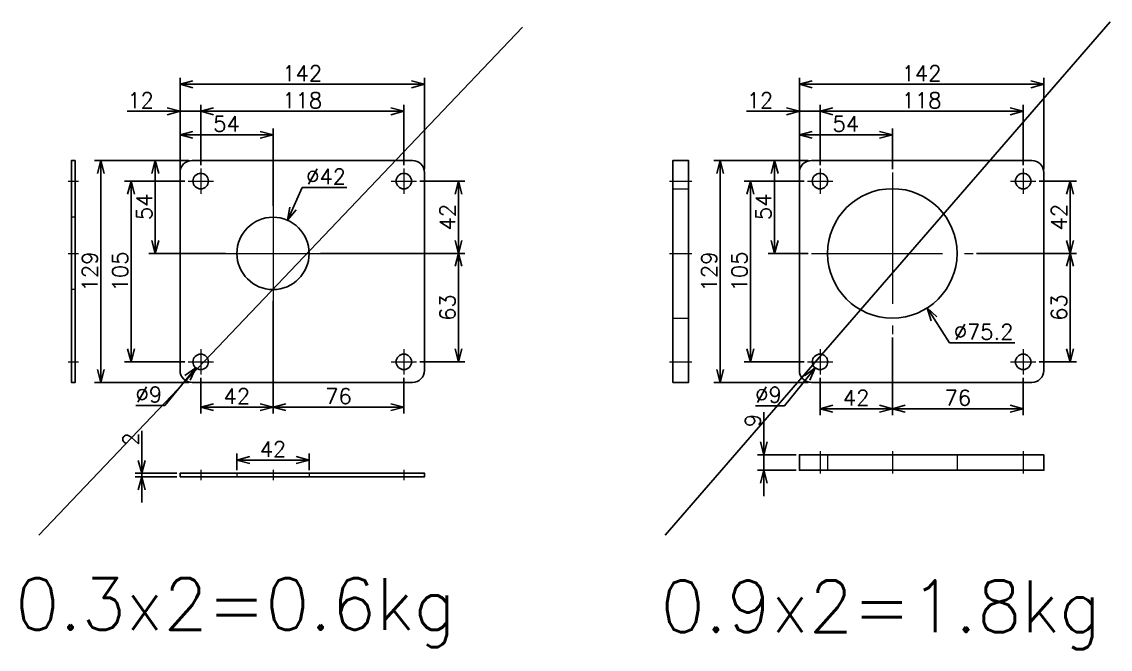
# Model space of a CAD drawing. Header units: millimetres. Extents: x -8731 to 85711, y -14522 to 31379.
# Drawn here: x 39793 to 40425, y 7165 to 7530 of the extents above; entities that cross this region are included whole.
import ezdxf

# ---------------------------------------------------------------- set-up
doc = ezdxf.new("R2010")
doc.units = ezdxf.units.MM
doc.header["$LTSCALE"] = 4
doc.header["$PDMODE"] = 99
doc.header["$PDSIZE"] = 1
doc.linetypes.add('CENTER2', pattern=[28.575, 19.05, -3.175, 3.175, -3.175])
doc.linetypes.add('HIDDEN', pattern=[9.525, 6.35, -3.175])
for name, color, linetype, lineweight in [('04_HIDDEN', 2, 'HIDDEN', 13), ('05_CENTER', 4, 'CENTER2', 13), ('08_DIM', 3, 'Continuous', 13)]:
    doc.layers.add(name, color=color, linetype=linetype, lineweight=lineweight)
doc.styles.add('KSS_TXT', font='txt.shx', dxfattribs={"bigfont": 'extfont2.shx'})
doc.dimstyles.new('KSS_DIM', dxfattribs={"dimscale": 3, "dimtxt": 3, "dimasz": 2.5, "dimexe": 1.25, "dimexo": 0.625, "dimtad": 1, "dimdsep": 46, "dimtxsty": 'KSS_TXT', "dimblk": 'OPEN30', "dimcen": 0, "dimazin": 2, "dimtfac": 0.75, "dimtmove": 0, "dimatfit": 3, "dimldrblk": 'OPEN30', "dimfxl": 1, "dimtolj": 1, "dimarcsym": 0})
doc.dimstyles.new('KSS_DIM$3', dxfattribs={"dimscale": 3, "dimtxt": 3, "dimasz": 2.5, "dimexe": 1.25, "dimexo": 0.625, "dimtad": 1, "dimtih": 1, "dimtoh": 1, "dimdsep": 46, "dimtxsty": 'KSS_TXT', "dimblk": 'OPEN30', "dimcen": 0, "dimazin": 2, "dimtfac": 0.75, "dimtofl": 0, "dimtmove": 0, "dimatfit": 3, "dimldrblk": 'OPEN30', "dimfxl": 1, "dimtolj": 1, "dimarcsym": 0})

# ---------------------------------------------------------------- blocks, each defined once
blk = doc.blocks.new('_Open30')
at = {"color": 0, "linetype": 'ByBlock', "lineweight": -2}
for p, q in [((-1, 0.268), (0, 0)), ((0, 0), (-1, -0.268)), ((0, 0), (-1, 0))]:
    blk.add_line(p, q, dxfattribs=at)
blk = doc.blocks.new('*D1339')
at = {"layer": '08_DIM', "color": 0, "lineweight": -2, "transparency": 16777216}
for p, q in [((39917.84, 7269.09), (39917.84, 7278.65)), ((39959.84, 7269.09), (39959.84, 7278.65)), ((39925.34, 7274.9), (39952.34, 7274.9))]:
    blk.add_line(p, q, dxfattribs=at)
at = {"layer": 'Defpoints', "color": 0, "transparency": 16777216}
for p in [(39959.84, 7274.9), (39917.84, 7267.21), (39959.84, 7267.21)]:
    blk.add_point(p, dxfattribs=at)
at = {"layer": '08_DIM', "color": 0, "lineweight": -2, "transparency": 16777216, "xscale": 7.5, "yscale": 7.5, "zscale": 7.5, "rotation": 180}
blk.add_blockref('_Open30', (39917.84, 7274.9), dxfattribs=at)
at = {"layer": '08_DIM', "color": 0, "lineweight": -2, "transparency": 16777216, "xscale": 7.5, "yscale": 7.5, "zscale": 7.5}
blk.add_blockref('_Open30', (39959.84, 7274.9), dxfattribs=at)
at = {"layer": '08_DIM', "color": 0, "transparency": 16777216, "insert": (39938.84, 7281.28), "char_height": 9, "attachment_point": 5, "style": 'KSS_TXT'}
blk.add_mtext('\\A1;42', dxfattribs=at)
blk = doc.blocks.new('*D4079')
at = {"layer": '08_DIM', "color": 0, "lineweight": -2, "transparency": 16777216}
for p, q in [((39884.84, 7443.83), (39884.84, 7467.6)), ((39938.84, 7422.53), (39938.84, 7467.6)), ((39931.34, 7463.85), (39892.34, 7463.85))]:
    blk.add_line(p, q, dxfattribs=at)
at = {"layer": 'Defpoints', "color": 0, "transparency": 16777216}
for p in [(39884.84, 7463.85), (39884.84, 7441.96), (39938.84, 7420.66)]:
    blk.add_point(p, dxfattribs=at)
at = {"layer": '08_DIM', "color": 0, "lineweight": -2, "transparency": 16777216, "xscale": 7.5, "yscale": 7.5, "zscale": 7.5, "rotation": 180}
blk.add_blockref('_Open30', (39884.84, 7463.85), dxfattribs=at)
at = {"layer": '08_DIM', "color": 0, "lineweight": -2, "transparency": 16777216, "xscale": 7.5, "yscale": 7.5, "zscale": 7.5}
blk.add_blockref('_Open30', (39938.84, 7463.85), dxfattribs=at)
at = {"layer": '08_DIM', "color": 0, "transparency": 16777216, "insert": (39911.84, 7470.23), "char_height": 9, "attachment_point": 5, "style": 'KSS_TXT'}
blk.add_mtext('\\A1;54', dxfattribs=at)
blk = doc.blocks.new('*D4080')
at = {"layer": '08_DIM', "color": 0, "lineweight": -2, "transparency": 16777216}
for p, q in [((39896.84, 7446.17), (39896.84, 7481.24)), ((40014.84, 7446.17), (40014.84, 7481.24)), ((39904.34, 7477.49), (40007.34, 7477.49))]:
    blk.add_line(p, q, dxfattribs=at)
at = {"layer": 'Defpoints', "color": 0, "transparency": 16777216}
for p in [(40014.84, 7477.49), (39896.84, 7444.3), (40014.84, 7444.3)]:
    blk.add_point(p, dxfattribs=at)
at = {"layer": '08_DIM', "color": 0, "lineweight": -2, "transparency": 16777216, "xscale": 7.5, "yscale": 7.5, "zscale": 7.5, "rotation": 180}
blk.add_blockref('_Open30', (39896.84, 7477.49), dxfattribs=at)
at = {"layer": '08_DIM', "color": 0, "lineweight": -2, "transparency": 16777216, "xscale": 7.5, "yscale": 7.5, "zscale": 7.5}
blk.add_blockref('_Open30', (40014.84, 7477.49), dxfattribs=at)
at = {"layer": '08_DIM', "color": 0, "transparency": 16777216, "insert": (39955.84, 7483.87), "char_height": 9, "attachment_point": 5, "style": 'KSS_TXT'}
blk.add_mtext('\\A1;118', dxfattribs=at)
blk = doc.blocks.new('*D4081')
at = {"layer": '08_DIM', "color": 0, "lineweight": -2, "transparency": 16777216}
for p, q in [((39884.84, 7443.83), (39884.84, 7496.97)), ((40019.34, 7493.22), (39892.34, 7493.22)), ((40026.84, 7443.83), (40026.84, 7496.97))]:
    blk.add_line(p, q, dxfattribs=at)
at = {"layer": 'Defpoints', "color": 0, "transparency": 16777216}
for p in [(39884.84, 7493.22), (39884.84, 7441.96), (40026.84, 7441.96)]:
    blk.add_point(p, dxfattribs=at)
at = {"layer": '08_DIM', "color": 0, "lineweight": -2, "transparency": 16777216, "xscale": 7.5, "yscale": 7.5, "zscale": 7.5, "rotation": 180}
blk.add_blockref('_Open30', (39884.84, 7493.22), dxfattribs=at)
at = {"layer": '08_DIM', "color": 0, "lineweight": -2, "transparency": 16777216, "xscale": 7.5, "yscale": 7.5, "zscale": 7.5}
blk.add_blockref('_Open30', (40026.84, 7493.22), dxfattribs=at)
at = {"layer": '08_DIM', "color": 0, "transparency": 16777216, "insert": (39955.84, 7499.59), "char_height": 9, "attachment_point": 5, "style": 'KSS_TXT'}
blk.add_mtext('\\A1;142', dxfattribs=at)
blk = doc.blocks.new('A$C44603F08_1_1')
at = {"color": 0}
blk.add_lwpolyline([(-123, 117), (5, 117, -0.414214), (12, 110), (12, -5, -0.414214), (5, -12), (-123, -12, -0.414214), (-130, -5), (-130, 110, -0.414214)], format="xyb", close=True, dxfattribs=at)
for centre, radius in [((-118, 105), 4.5), ((0, 105), 4.5), ((-42, 42), 21), ((-118, 0), 4.5), ((0, 0), 4.5)]:
    blk.add_circle(centre, radius, dxfattribs=at)
at = {"layer": '05_CENTER'}
for p, q in [((-118, 97.66), (-118, 112.34)), ((0, 97.66), (0, 112.34)), ((-110.66, 105), (-125.34, 105)), ((7.34, 105), (-7.34, 105)), ((-42, 12.92), (-42, 71.08)), ((-12.92, 42), (-71.08, 42)), ((-118, -7.34), (-118, 7.34)), ((0, -7.34), (0, 7.34)), ((-110.66, 0), (-125.34, 0)), ((7.34, 0), (-7.34, 0))]:
    blk.add_line(p, q, dxfattribs=at)
blk = doc.blocks.new('*D4082')
at = {"layer": '08_DIM', "color": 0, "lineweight": -2, "transparency": 16777216}
for p, q in [((39884.84, 7443.83), (39884.84, 7481.24)), ((39896.84, 7446.17), (39896.84, 7481.24)), ((39877.34, 7477.49), (39854.09, 7477.49)), ((39896.84, 7477.49), (39884.84, 7477.49)), ((39904.34, 7477.49), (39911.84, 7477.49))]:
    blk.add_line(p, q, dxfattribs=at)
at = {"layer": 'Defpoints', "color": 0, "transparency": 16777216}
for p in [(39884.84, 7477.49), (39884.84, 7441.96), (39896.84, 7444.3)]:
    blk.add_point(p, dxfattribs=at)
at = {"layer": '08_DIM', "color": 0, "lineweight": -2, "transparency": 16777216, "xscale": 7.5, "yscale": 7.5, "zscale": 7.5}
blk.add_blockref('_Open30', (39884.84, 7477.49), dxfattribs=at)
at = {"layer": '08_DIM', "color": 0, "lineweight": -2, "transparency": 16777216, "xscale": 7.5, "yscale": 7.5, "zscale": 7.5, "rotation": 180}
blk.add_blockref('_Open30', (39896.84, 7477.49), dxfattribs=at)
at = {"layer": '08_DIM', "color": 0, "transparency": 16777216, "insert": (39861.97, 7483.87), "char_height": 9, "attachment_point": 5, "style": 'KSS_TXT'}
blk.add_mtext('\\A1;12', dxfattribs=at)
blk = doc.blocks.new('*D4083')
at = {"layer": '08_DIM', "color": 0, "lineweight": -2, "transparency": 16777216}
for p, q in [((39889.97, 7448.96), (39866.68, 7448.96)), ((39870.43, 7402.46), (39870.43, 7441.46)), ((39911.27, 7394.96), (39866.68, 7394.96))]:
    blk.add_line(p, q, dxfattribs=at)
at = {"layer": 'Defpoints', "color": 0, "transparency": 16777216}
for p in [(39870.43, 7448.96), (39891.84, 7448.96), (39913.14, 7394.96)]:
    blk.add_point(p, dxfattribs=at)
at = {"layer": '08_DIM', "color": 0, "lineweight": -2, "transparency": 16777216, "xscale": 7.5, "yscale": 7.5, "zscale": 7.5}
for p, rotation in [((39870.43, 7448.96), 90), ((39870.43, 7394.96), 270)]:
    blk.add_blockref('_Open30', p, dxfattribs=dict(at, rotation=rotation))
at = {"layer": '08_DIM', "color": 0, "transparency": 16777216, "insert": (39864.05, 7421.96), "char_height": 9, "attachment_point": 5, "rotation": 90, "style": 'KSS_TXT'}
blk.add_mtext('\\A1;54', dxfattribs=at)
blk = doc.blocks.new('*D4084')
at = {"layer": '08_DIM', "color": 0, "lineweight": -2, "transparency": 16777216}
for p, q in [((39887.62, 7436.96), (39852.67, 7436.96)), ((39856.42, 7429.46), (39856.42, 7339.46)), ((39887.62, 7331.96), (39852.67, 7331.96))]:
    blk.add_line(p, q, dxfattribs=at)
at = {"layer": 'Defpoints', "color": 0, "transparency": 16777216}
for p in [(39889.5, 7436.96), (39856.42, 7331.96), (39889.5, 7331.96)]:
    blk.add_point(p, dxfattribs=at)
at = {"layer": '08_DIM', "color": 0, "lineweight": -2, "transparency": 16777216, "xscale": 7.5, "yscale": 7.5, "zscale": 7.5}
for p, rotation in [((39856.42, 7436.96), 90), ((39856.42, 7331.96), 270)]:
    blk.add_blockref('_Open30', p, dxfattribs=dict(at, rotation=rotation))
at = {"layer": '08_DIM', "color": 0, "transparency": 16777216, "insert": (39850.04, 7384.46), "char_height": 9, "attachment_point": 5, "rotation": 90, "style": 'KSS_TXT'}
blk.add_mtext('\\A1;105', dxfattribs=at)
blk = doc.blocks.new('A$C758342AF_1_1')
at = {"color": 0}
blk.add_lwpolyline([(12, 0), (-130, 0), (-130, 2), (12, 2)], close=True, dxfattribs=at)
at = {"layer": '04_HIDDEN'}
for p, q in [((-63, 2), (-63, 0)), ((-21, 2), (-21, 0))]:
    blk.add_line(p, q, dxfattribs=at)
at = {"layer": '05_CENTER'}
for p, q in [((-118, 4), (-118, -2)), ((-42, 4), (-42, -2)), ((0, 4), (0, -2))]:
    blk.add_line(p, q, dxfattribs=at)
blk = doc.blocks.new('*D4085')
at = {"layer": '08_DIM', "color": 0, "lineweight": -2, "transparency": 16777216}
for p, q in [((39889.97, 7448.96), (39835.08, 7448.96)), ((39838.83, 7441.46), (39838.83, 7327.46)), ((39889.97, 7319.96), (39835.08, 7319.96))]:
    blk.add_line(p, q, dxfattribs=at)
at = {"layer": 'Defpoints', "color": 0, "transparency": 16777216}
for p in [(39891.84, 7448.96), (39838.83, 7319.96), (39891.84, 7319.96)]:
    blk.add_point(p, dxfattribs=at)
at = {"layer": '08_DIM', "color": 0, "lineweight": -2, "transparency": 16777216, "xscale": 7.5, "yscale": 7.5, "zscale": 7.5}
for p, rotation in [((39838.83, 7448.96), 90), ((39838.83, 7319.96), 270)]:
    blk.add_blockref('_Open30', p, dxfattribs=dict(at, rotation=rotation))
at = {"layer": '08_DIM', "color": 0, "transparency": 16777216, "insert": (39832.46, 7384.46), "char_height": 9, "attachment_point": 5, "rotation": 90, "style": 'KSS_TXT'}
blk.add_mtext('\\A1;129', dxfattribs=at)
blk = doc.blocks.new('A$C6AB05A03_1_1')
at = {"color": 0}
blk.add_lwpolyline([(-123, 117), (5, 117, -0.414214), (12, 110), (12, -5, -0.414214), (5, -12), (-123, -12, -0.414214), (-130, -5), (-130, 110, -0.414214)], format="xyb", close=True, dxfattribs=at)
for centre, radius in [((-118, 105), 4.5), ((0, 105), 4.5), ((-42, 42), 37.6), ((-118, 0), 4.5), ((0, 0), 4.5)]:
    blk.add_circle(centre, radius, dxfattribs=at)
at = {"layer": '05_CENTER'}
for p, q in [((-118, 97.66), (-118, 112.34)), ((0, 97.66), (0, 112.34)), ((-110.66, 105), (-125.34, 105)), ((7.34, 105), (-7.34, 105)), ((-42, -4.98), (-42, 88.98)), ((4.98, 42), (-88.98, 42)), ((-118, -7.34), (-118, 7.34)), ((0, -7.34), (0, 7.34)), ((-110.66, 0), (-125.34, 0)), ((7.34, 0), (-7.34, 0))]:
    blk.add_line(p, q, dxfattribs=at)
blk = doc.blocks.new('A$C569F183A_1_1')
at = {"color": 0}
blk.add_lwpolyline([(-130, 9), (12, 9), (12, 0), (-130, 0)], close=True, dxfattribs=at)
at = {"layer": '04_HIDDEN'}
for p, q in [((-79.6, 9), (-79.6, 0)), ((-4.4, 9), (-4.4, 0))]:
    blk.add_line(p, q, dxfattribs=at)
at = {"layer": '05_CENTER'}
for p, q in [((-118, 11), (-118, -2)), ((-42, 11), (-42, -2)), ((0, 11), (0, -2))]:
    blk.add_line(p, q, dxfattribs=at)
blk = doc.blocks.new('*D4086')
at = {"layer": '08_DIM', "color": 0, "lineweight": -2, "transparency": 16777216}
for p, q in [((40244.6, 7443.83), (40244.6, 7467.6)), ((40298.6, 7443.81), (40298.6, 7467.6)), ((40291.1, 7463.85), (40252.1, 7463.85))]:
    blk.add_line(p, q, dxfattribs=at)
at = {"layer": 'Defpoints', "color": 0, "transparency": 16777216}
for p in [(40244.6, 7463.85), (40244.6, 7441.96), (40298.6, 7441.94)]:
    blk.add_point(p, dxfattribs=at)
at = {"layer": '08_DIM', "color": 0, "lineweight": -2, "transparency": 16777216, "xscale": 7.5, "yscale": 7.5, "zscale": 7.5, "rotation": 180}
blk.add_blockref('_Open30', (40244.6, 7463.85), dxfattribs=at)
at = {"layer": '08_DIM', "color": 0, "lineweight": -2, "transparency": 16777216, "xscale": 7.5, "yscale": 7.5, "zscale": 7.5}
blk.add_blockref('_Open30', (40298.6, 7463.85), dxfattribs=at)
at = {"layer": '08_DIM', "color": 0, "transparency": 16777216, "insert": (40271.6, 7470.23), "char_height": 9, "attachment_point": 5, "style": 'KSS_TXT'}
blk.add_mtext('\\A1;54', dxfattribs=at)
blk = doc.blocks.new('*D4087')
at = {"layer": '08_DIM', "color": 0, "lineweight": -2, "transparency": 16777216}
for p, q in [((40256.6, 7446.17), (40256.6, 7481.24)), ((40374.6, 7446.17), (40374.6, 7481.24)), ((40264.1, 7477.49), (40367.1, 7477.49))]:
    blk.add_line(p, q, dxfattribs=at)
at = {"layer": 'Defpoints', "color": 0, "transparency": 16777216}
for p in [(40374.6, 7477.49), (40256.6, 7444.3), (40374.6, 7444.3)]:
    blk.add_point(p, dxfattribs=at)
at = {"layer": '08_DIM', "color": 0, "lineweight": -2, "transparency": 16777216, "xscale": 7.5, "yscale": 7.5, "zscale": 7.5, "rotation": 180}
blk.add_blockref('_Open30', (40256.6, 7477.49), dxfattribs=at)
at = {"layer": '08_DIM', "color": 0, "lineweight": -2, "transparency": 16777216, "xscale": 7.5, "yscale": 7.5, "zscale": 7.5}
blk.add_blockref('_Open30', (40374.6, 7477.49), dxfattribs=at)
at = {"layer": '08_DIM', "color": 0, "transparency": 16777216, "insert": (40315.6, 7483.87), "char_height": 9, "attachment_point": 5, "style": 'KSS_TXT'}
blk.add_mtext('\\A1;118', dxfattribs=at)
blk = doc.blocks.new('*D4088')
at = {"layer": '08_DIM', "color": 0, "lineweight": -2, "transparency": 16777216}
for p, q in [((40244.6, 7443.83), (40244.6, 7496.97)), ((40379.1, 7493.22), (40252.1, 7493.22)), ((40386.6, 7443.83), (40386.6, 7496.97))]:
    blk.add_line(p, q, dxfattribs=at)
at = {"layer": 'Defpoints', "color": 0, "transparency": 16777216}
for p in [(40244.6, 7493.22), (40244.6, 7441.96), (40386.6, 7441.96)]:
    blk.add_point(p, dxfattribs=at)
at = {"layer": '08_DIM', "color": 0, "lineweight": -2, "transparency": 16777216, "xscale": 7.5, "yscale": 7.5, "zscale": 7.5, "rotation": 180}
blk.add_blockref('_Open30', (40244.6, 7493.22), dxfattribs=at)
at = {"layer": '08_DIM', "color": 0, "lineweight": -2, "transparency": 16777216, "xscale": 7.5, "yscale": 7.5, "zscale": 7.5}
blk.add_blockref('_Open30', (40386.6, 7493.22), dxfattribs=at)
at = {"layer": '08_DIM', "color": 0, "transparency": 16777216, "insert": (40315.6, 7499.59), "char_height": 9, "attachment_point": 5, "style": 'KSS_TXT'}
blk.add_mtext('\\A1;142', dxfattribs=at)
blk = doc.blocks.new('*D4089')
at = {"layer": '08_DIM', "color": 0, "lineweight": -2, "transparency": 16777216}
for p, q in [((40244.6, 7443.83), (40244.6, 7481.24)), ((40256.6, 7446.17), (40256.6, 7481.24)), ((40237.1, 7477.49), (40213.85, 7477.49)), ((40256.6, 7477.49), (40244.6, 7477.49)), ((40264.1, 7477.49), (40271.6, 7477.49))]:
    blk.add_line(p, q, dxfattribs=at)
at = {"layer": 'Defpoints', "color": 0, "transparency": 16777216}
for p in [(40244.6, 7477.49), (40244.6, 7441.96), (40256.6, 7444.3)]:
    blk.add_point(p, dxfattribs=at)
at = {"layer": '08_DIM', "color": 0, "lineweight": -2, "transparency": 16777216, "xscale": 7.5, "yscale": 7.5, "zscale": 7.5}
blk.add_blockref('_Open30', (40244.6, 7477.49), dxfattribs=at)
at = {"layer": '08_DIM', "color": 0, "lineweight": -2, "transparency": 16777216, "xscale": 7.5, "yscale": 7.5, "zscale": 7.5, "rotation": 180}
blk.add_blockref('_Open30', (40256.6, 7477.49), dxfattribs=at)
at = {"layer": '08_DIM', "color": 0, "transparency": 16777216, "insert": (40221.72, 7483.87), "char_height": 9, "attachment_point": 5, "style": 'KSS_TXT'}
blk.add_mtext('\\A1;12', dxfattribs=at)
blk = doc.blocks.new('*D4090')
at = {"layer": '08_DIM', "color": 0, "lineweight": -2, "transparency": 16777216}
for p, q in [((40247.38, 7436.96), (40212.43, 7436.96)), ((40216.18, 7429.46), (40216.18, 7339.46)), ((40247.38, 7331.96), (40212.43, 7331.96))]:
    blk.add_line(p, q, dxfattribs=at)
at = {"layer": 'Defpoints', "color": 0, "transparency": 16777216}
for p in [(40249.26, 7436.96), (40216.18, 7331.96), (40249.26, 7331.96)]:
    blk.add_point(p, dxfattribs=at)
at = {"layer": '08_DIM', "color": 0, "lineweight": -2, "transparency": 16777216, "xscale": 7.5, "yscale": 7.5, "zscale": 7.5}
for p, rotation in [((40216.18, 7436.96), 90), ((40216.18, 7331.96), 270)]:
    blk.add_blockref('_Open30', p, dxfattribs=dict(at, rotation=rotation))
at = {"layer": '08_DIM', "color": 0, "transparency": 16777216, "insert": (40209.79, 7384.46), "char_height": 9, "attachment_point": 5, "rotation": 90, "style": 'KSS_TXT'}
blk.add_mtext('\\A1;105', dxfattribs=at)
blk = doc.blocks.new('*D4091')
at = {"layer": '08_DIM', "color": 0, "lineweight": -2, "transparency": 16777216}
for p, q in [((40249.72, 7448.96), (40226.44, 7448.96)), ((40230.19, 7402.46), (40230.19, 7441.46)), ((40249.74, 7394.96), (40226.44, 7394.96))]:
    blk.add_line(p, q, dxfattribs=at)
at = {"layer": 'Defpoints', "color": 0, "transparency": 16777216}
for p in [(40230.19, 7448.96), (40251.6, 7448.96), (40251.62, 7394.96)]:
    blk.add_point(p, dxfattribs=at)
at = {"layer": '08_DIM', "color": 0, "lineweight": -2, "transparency": 16777216, "xscale": 7.5, "yscale": 7.5, "zscale": 7.5}
for p, rotation in [((40230.19, 7448.96), 90), ((40230.19, 7394.96), 270)]:
    blk.add_blockref('_Open30', p, dxfattribs=dict(at, rotation=rotation))
at = {"layer": '08_DIM', "color": 0, "transparency": 16777216, "insert": (40223.8, 7421.96), "char_height": 9, "attachment_point": 5, "rotation": 90, "style": 'KSS_TXT'}
blk.add_mtext('\\A1;54', dxfattribs=at)
blk = doc.blocks.new('*D4092')
at = {"layer": '08_DIM', "color": 0, "lineweight": -2, "transparency": 16777216}
for p, q in [((40249.72, 7448.96), (40194.84, 7448.96)), ((40198.59, 7441.46), (40198.59, 7327.46)), ((40249.72, 7319.96), (40194.84, 7319.96))]:
    blk.add_line(p, q, dxfattribs=at)
at = {"layer": 'Defpoints', "color": 0, "transparency": 16777216}
for p in [(40251.6, 7448.96), (40198.59, 7319.96), (40251.6, 7319.96)]:
    blk.add_point(p, dxfattribs=at)
at = {"layer": '08_DIM', "color": 0, "lineweight": -2, "transparency": 16777216, "xscale": 7.5, "yscale": 7.5, "zscale": 7.5}
for p, rotation in [((40198.59, 7448.96), 90), ((40198.59, 7319.96), 270)]:
    blk.add_blockref('_Open30', p, dxfattribs=dict(at, rotation=rotation))
at = {"layer": '08_DIM', "color": 0, "transparency": 16777216, "insert": (40192.21, 7384.46), "char_height": 9, "attachment_point": 5, "rotation": 90, "style": 'KSS_TXT'}
blk.add_mtext('\\A1;129', dxfattribs=at)
blk = doc.blocks.new('*D4093')
at = {"layer": '08_DIM', "color": 0, "lineweight": -2, "transparency": 16777216}
for p, q in [((40223.95, 7285.52), (40223.95, 7302.77)), ((40242.72, 7278.02), (40220.2, 7278.02)), ((40223.95, 7269.02), (40223.95, 7278.02)), ((40242.72, 7269.02), (40220.2, 7269.02)), ((40223.95, 7261.52), (40223.95, 7254.02))]:
    blk.add_line(p, q, dxfattribs=at)
at = {"layer": 'Defpoints', "color": 0, "transparency": 16777216}
for p in [(40223.95, 7278.02), (40244.6, 7278.02), (40244.6, 7269.02)]:
    blk.add_point(p, dxfattribs=at)
at = {"layer": '08_DIM', "color": 0, "lineweight": -2, "transparency": 16777216, "xscale": 7.5, "yscale": 7.5, "zscale": 7.5}
for p, rotation in [((40223.95, 7278.02), 270), ((40223.95, 7269.02), 90)]:
    blk.add_blockref('_Open30', p, dxfattribs=dict(at, rotation=rotation))
at = {"layer": '08_DIM', "color": 0, "transparency": 16777216, "insert": (40217.57, 7297.9), "char_height": 9, "attachment_point": 5, "rotation": 90, "style": 'KSS_TXT'}
blk.add_mtext('\\A1;9', dxfattribs=at)
blk = doc.blocks.new('*D4094')
at = {"layer": '08_DIM', "color": 0, "lineweight": -2, "transparency": 16777216}
for p, q in [((39862.57, 7274.71), (39862.57, 7291.96)), ((39882.97, 7267.21), (39858.82, 7267.21)), ((39882.97, 7265.21), (39858.82, 7265.21)), ((39862.57, 7265.21), (39862.57, 7267.21)), ((39862.57, 7257.71), (39862.57, 7250.21))]:
    blk.add_line(p, q, dxfattribs=at)
at = {"layer": 'Defpoints', "color": 0, "transparency": 16777216}
for p in [(39862.57, 7267.21), (39884.84, 7267.21), (39884.84, 7265.21)]:
    blk.add_point(p, dxfattribs=at)
at = {"layer": '08_DIM', "color": 0, "lineweight": -2, "transparency": 16777216, "xscale": 7.5, "yscale": 7.5, "zscale": 7.5}
for p, rotation in [((39862.57, 7267.21), 270), ((39862.57, 7265.21), 90)]:
    blk.add_blockref('_Open30', p, dxfattribs=dict(at, rotation=rotation))
at = {"layer": '08_DIM', "color": 0, "transparency": 16777216, "insert": (39856.19, 7287.09), "char_height": 9, "attachment_point": 5, "rotation": 90, "style": 'KSS_TXT'}
blk.add_mtext('\\A1;2', dxfattribs=at)
blk = doc.blocks.new('*D4095')
at = {"layer": '08_DIM', "color": 0, "lineweight": -2, "transparency": 16777216}
for p, q in [((39876.03, 7306.59), (39889.23, 7322.68)), ((39859.16, 7306.59), (39876.03, 7306.59))]:
    blk.add_line(p, q, dxfattribs=at)
at = {"layer": 'Defpoints', "color": 0, "transparency": 16777216}
for p in [(39899.69, 7335.44), (39893.99, 7328.48)]:
    blk.add_point(p, dxfattribs=at)
at = {"layer": '08_DIM', "color": 0, "lineweight": -2, "transparency": 16777216, "xscale": 7.5, "yscale": 7.5, "zscale": 7.5, "rotation": 50.64341376669649}
blk.add_blockref('_Open30', (39893.99, 7328.48), dxfattribs=at)
at = {"layer": '08_DIM', "color": 0, "transparency": 16777216, "insert": (39866.66, 7312.97), "char_height": 9, "attachment_point": 5, "style": 'KSS_TXT'}
blk.add_mtext('\\A1;%%C9', dxfattribs=at)
blk = doc.blocks.new('*D4096')
at = {"layer": '08_DIM', "color": 0, "lineweight": -2, "transparency": 16777216}
for p, q in [((39955.78, 7433.3), (39950.36, 7421.03)), ((39981.65, 7433.3), (39955.78, 7433.3))]:
    blk.add_line(p, q, dxfattribs=at)
at = {"layer": 'Defpoints', "color": 0, "transparency": 16777216}
for p in [(39947.33, 7414.17), (39930.35, 7375.75)]:
    blk.add_point(p, dxfattribs=at)
at = {"layer": '08_DIM', "color": 0, "lineweight": -2, "transparency": 16777216, "xscale": 7.5, "yscale": 7.5, "zscale": 7.5, "rotation": 246.1662117723308}
blk.add_blockref('_Open30', (39947.33, 7414.17), dxfattribs=at)
at = {"layer": '08_DIM', "color": 0, "transparency": 16777216, "insert": (39969.65, 7439.67), "char_height": 9, "attachment_point": 5, "style": 'KSS_TXT'}
blk.add_mtext('\\A1;%%C42', dxfattribs=at)
blk = doc.blocks.new('*D4097')
at = {"layer": '08_DIM', "color": 0, "lineweight": -2, "transparency": 16777216}
for p in [(40322.85, 7356.93), (40369.66, 7343.01)]:
    blk.add_line(p, (40331.72, 7343.01), dxfattribs=at)
at = {"layer": 'Defpoints', "color": 0, "transparency": 16777216}
for p in [(40278.38, 7426.66), (40318.81, 7363.26)]:
    blk.add_point(p, dxfattribs=at)
at = {"layer": '08_DIM', "color": 0, "lineweight": -2, "transparency": 16777216, "xscale": 7.5, "yscale": 7.5, "zscale": 7.5, "rotation": 122.5259547593686}
blk.add_blockref('_Open30', (40318.81, 7363.26), dxfattribs=at)
at = {"layer": '08_DIM', "color": 0, "transparency": 16777216, "insert": (40351.63, 7349.39), "char_height": 9, "attachment_point": 5, "style": 'KSS_TXT'}
blk.add_mtext('%%c75.2', dxfattribs=at)
blk = doc.blocks.new('*D4098')
at = {"layer": '08_DIM', "color": 0, "lineweight": -2, "transparency": 16777216}
for p, q in [((40235.97, 7306.51), (40249.04, 7322.64)), ((40219.1, 7306.51), (40235.97, 7306.51))]:
    blk.add_line(p, q, dxfattribs=at)
at = {"layer": 'Defpoints', "color": 0, "transparency": 16777216}
for p in [(40259.43, 7335.45), (40253.76, 7328.46)]:
    blk.add_point(p, dxfattribs=at)
at = {"layer": '08_DIM', "color": 0, "lineweight": -2, "transparency": 16777216, "xscale": 7.5, "yscale": 7.5, "zscale": 7.5, "rotation": 50.97690778125992}
blk.add_blockref('_Open30', (40253.76, 7328.46), dxfattribs=at)
at = {"layer": '08_DIM', "color": 0, "transparency": 16777216, "insert": (40226.6, 7312.89), "char_height": 9, "attachment_point": 5, "style": 'KSS_TXT'}
blk.add_mtext('\\A1;%%C9', dxfattribs=at)
blk = doc.blocks.new('*D4152')
at = {"layer": '08_DIM', "color": 0, "lineweight": -2, "transparency": 16777216}
for p, q in [((39938.84, 7367.38), (39938.84, 7301.88)), ((39896.84, 7322.74), (39896.84, 7301.88)), ((39931.34, 7305.63), (39904.34, 7305.63))]:
    blk.add_line(p, q, dxfattribs=at)
at = {"layer": 'Defpoints', "color": 0, "transparency": 16777216}
for p in [(39938.84, 7369.26), (39896.84, 7324.62), (39896.84, 7305.63)]:
    blk.add_point(p, dxfattribs=at)
at = {"layer": '08_DIM', "color": 0, "lineweight": -2, "transparency": 16777216, "xscale": 7.5, "yscale": 7.5, "zscale": 7.5, "rotation": 180}
blk.add_blockref('_Open30', (39896.84, 7305.63), dxfattribs=at)
at = {"layer": '08_DIM', "color": 0, "lineweight": -2, "transparency": 16777216, "xscale": 7.5, "yscale": 7.5, "zscale": 7.5}
blk.add_blockref('_Open30', (39938.84, 7305.63), dxfattribs=at)
at = {"layer": '08_DIM', "color": 0, "transparency": 16777216, "insert": (39917.84, 7312.01), "char_height": 9, "attachment_point": 5, "style": 'KSS_TXT'}
blk.add_mtext('\\A1;42', dxfattribs=at)
blk = doc.blocks.new('*D4153')
at = {"layer": '08_DIM', "color": 0, "lineweight": -2, "transparency": 16777216}
for p, q in [((39938.84, 7367.38), (39938.84, 7301.88)), ((40014.84, 7322.74), (40014.84, 7301.88)), ((39946.34, 7305.63), (40007.34, 7305.63))]:
    blk.add_line(p, q, dxfattribs=at)
at = {"layer": 'Defpoints', "color": 0, "transparency": 16777216}
for p in [(39938.84, 7369.26), (40014.84, 7324.62), (40014.84, 7305.63)]:
    blk.add_point(p, dxfattribs=at)
at = {"layer": '08_DIM', "color": 0, "lineweight": -2, "transparency": 16777216, "xscale": 7.5, "yscale": 7.5, "zscale": 7.5, "rotation": 180}
blk.add_blockref('_Open30', (39938.84, 7305.63), dxfattribs=at)
at = {"layer": '08_DIM', "color": 0, "lineweight": -2, "transparency": 16777216, "xscale": 7.5, "yscale": 7.5, "zscale": 7.5}
blk.add_blockref('_Open30', (40014.84, 7305.63), dxfattribs=at)
at = {"layer": '08_DIM', "color": 0, "transparency": 16777216, "insert": (39976.84, 7312.01), "char_height": 9, "attachment_point": 5, "style": 'KSS_TXT'}
blk.add_mtext('\\A1;76', dxfattribs=at)
blk = doc.blocks.new('*D4154')
at = {"layer": '08_DIM', "color": 0, "lineweight": -2, "transparency": 16777216}
for p, q in [((40024.06, 7436.96), (40050.34, 7436.96)), ((40046.59, 7402.46), (40046.59, 7429.46)), ((39966.41, 7394.96), (40050.34, 7394.96))]:
    blk.add_line(p, q, dxfattribs=at)
at = {"layer": 'Defpoints', "color": 0, "transparency": 16777216}
for p in [(40022.18, 7436.96), (40046.59, 7436.96), (39964.54, 7394.96)]:
    blk.add_point(p, dxfattribs=at)
at = {"layer": '08_DIM', "color": 0, "lineweight": -2, "transparency": 16777216, "xscale": 7.5, "yscale": 7.5, "zscale": 7.5}
for p, rotation in [((40046.59, 7436.96), 90), ((40046.59, 7394.96), 270)]:
    blk.add_blockref('_Open30', p, dxfattribs=dict(at, rotation=rotation))
at = {"layer": '08_DIM', "color": 0, "transparency": 16777216, "insert": (40040.21, 7415.96), "char_height": 9, "attachment_point": 5, "rotation": 90, "style": 'KSS_TXT'}
blk.add_mtext('\\A1;42', dxfattribs=at)
blk = doc.blocks.new('*D4155')
at = {"layer": '08_DIM', "color": 0, "lineweight": -2, "transparency": 16777216}
for p, q in [((39966.41, 7394.96), (40050.34, 7394.96)), ((40046.59, 7387.46), (40046.59, 7339.46)), ((40024.06, 7331.96), (40050.34, 7331.96))]:
    blk.add_line(p, q, dxfattribs=at)
at = {"layer": 'Defpoints', "color": 0, "transparency": 16777216}
for p in [(39964.54, 7394.96), (40022.18, 7331.96), (40046.59, 7331.96)]:
    blk.add_point(p, dxfattribs=at)
at = {"layer": '08_DIM', "color": 0, "lineweight": -2, "transparency": 16777216, "xscale": 7.5, "yscale": 7.5, "zscale": 7.5}
for p, rotation in [((40046.59, 7394.96), 90), ((40046.59, 7331.96), 270)]:
    blk.add_blockref('_Open30', p, dxfattribs=dict(at, rotation=rotation))
at = {"layer": '08_DIM', "color": 0, "transparency": 16777216, "insert": (40040.21, 7363.46), "char_height": 9, "attachment_point": 5, "rotation": 90, "style": 'KSS_TXT'}
blk.add_mtext('\\A1;63', dxfattribs=at)
blk = doc.blocks.new('*D4156')
at = {"layer": '08_DIM', "color": 0, "lineweight": -2, "transparency": 16777216}
for p, q in [((40383.81, 7436.96), (40405.58, 7436.96)), ((40401.83, 7402.46), (40401.83, 7429.46)), ((40347.45, 7394.96), (40405.58, 7394.96))]:
    blk.add_line(p, q, dxfattribs=at)
at = {"layer": 'Defpoints', "color": 0, "transparency": 16777216}
for p in [(40381.94, 7436.96), (40401.83, 7436.96), (40345.57, 7394.96)]:
    blk.add_point(p, dxfattribs=at)
at = {"layer": '08_DIM', "color": 0, "lineweight": -2, "transparency": 16777216, "xscale": 7.5, "yscale": 7.5, "zscale": 7.5}
for p, rotation in [((40401.83, 7436.96), 90), ((40401.83, 7394.96), 270)]:
    blk.add_blockref('_Open30', p, dxfattribs=dict(at, rotation=rotation))
at = {"layer": '08_DIM', "color": 0, "transparency": 16777216, "insert": (40395.45, 7415.96), "char_height": 9, "attachment_point": 5, "rotation": 90, "style": 'KSS_TXT'}
blk.add_mtext('\\A1;42', dxfattribs=at)
blk = doc.blocks.new('*D4157')
at = {"layer": '08_DIM', "color": 0, "lineweight": -2, "transparency": 16777216}
for p, q in [((40347.45, 7394.96), (40405.58, 7394.96)), ((40401.83, 7387.46), (40401.83, 7339.46)), ((40383.81, 7331.96), (40405.58, 7331.96))]:
    blk.add_line(p, q, dxfattribs=at)
at = {"layer": 'Defpoints', "color": 0, "transparency": 16777216}
for p in [(40345.57, 7394.96), (40381.94, 7331.96), (40401.83, 7331.96)]:
    blk.add_point(p, dxfattribs=at)
at = {"layer": '08_DIM', "color": 0, "lineweight": -2, "transparency": 16777216, "xscale": 7.5, "yscale": 7.5, "zscale": 7.5}
for p, rotation in [((40401.83, 7394.96), 90), ((40401.83, 7331.96), 270)]:
    blk.add_blockref('_Open30', p, dxfattribs=dict(at, rotation=rotation))
at = {"layer": '08_DIM', "color": 0, "transparency": 16777216, "insert": (40395.45, 7363.46), "char_height": 9, "attachment_point": 5, "rotation": 90, "style": 'KSS_TXT'}
blk.add_mtext('\\A1;63', dxfattribs=at)
blk = doc.blocks.new('*D4158')
at = {"layer": '08_DIM', "color": 0, "lineweight": -2, "transparency": 16777216}
for p, q in [((40298.6, 7346.11), (40298.6, 7300.97)), ((40374.6, 7322.74), (40374.6, 7300.97)), ((40306.1, 7304.72), (40367.1, 7304.72))]:
    blk.add_line(p, q, dxfattribs=at)
at = {"layer": 'Defpoints', "color": 0, "transparency": 16777216}
for p in [(40298.6, 7347.98), (40374.6, 7324.62), (40374.6, 7304.72)]:
    blk.add_point(p, dxfattribs=at)
at = {"layer": '08_DIM', "color": 0, "lineweight": -2, "transparency": 16777216, "xscale": 7.5, "yscale": 7.5, "zscale": 7.5, "rotation": 180}
blk.add_blockref('_Open30', (40298.6, 7304.72), dxfattribs=at)
at = {"layer": '08_DIM', "color": 0, "lineweight": -2, "transparency": 16777216, "xscale": 7.5, "yscale": 7.5, "zscale": 7.5}
blk.add_blockref('_Open30', (40374.6, 7304.72), dxfattribs=at)
at = {"layer": '08_DIM', "color": 0, "transparency": 16777216, "insert": (40336.6, 7311.1), "char_height": 9, "attachment_point": 5, "style": 'KSS_TXT'}
blk.add_mtext('\\A1;76', dxfattribs=at)
blk = doc.blocks.new('*D4159')
at = {"layer": '08_DIM', "color": 0, "lineweight": -2, "transparency": 16777216}
for p, q in [((40298.6, 7346.11), (40298.6, 7300.97)), ((40256.6, 7322.74), (40256.6, 7300.97)), ((40291.1, 7304.72), (40264.1, 7304.72))]:
    blk.add_line(p, q, dxfattribs=at)
at = {"layer": 'Defpoints', "color": 0, "transparency": 16777216}
for p in [(40298.6, 7347.98), (40256.6, 7324.62), (40256.6, 7304.72)]:
    blk.add_point(p, dxfattribs=at)
at = {"layer": '08_DIM', "color": 0, "lineweight": -2, "transparency": 16777216, "xscale": 7.5, "yscale": 7.5, "zscale": 7.5, "rotation": 180}
blk.add_blockref('_Open30', (40256.6, 7304.72), dxfattribs=at)
at = {"layer": '08_DIM', "color": 0, "lineweight": -2, "transparency": 16777216, "xscale": 7.5, "yscale": 7.5, "zscale": 7.5}
blk.add_blockref('_Open30', (40298.6, 7304.72), dxfattribs=at)
at = {"layer": '08_DIM', "color": 0, "transparency": 16777216, "insert": (40277.6, 7311.1), "char_height": 9, "attachment_point": 5, "style": 'KSS_TXT'}
blk.add_mtext('\\A1;42', dxfattribs=at)
blk = doc.blocks.new('A$C3F497B42_1_1')
at = {"color": 0}
blk.add_lwpolyline([(-2, -12), (-2, 117), (0, 117), (0, -12)], close=True, dxfattribs=at)
at = {"layer": '04_HIDDEN'}
for p, q in [((-2, 63), (0, 63)), ((-2, 21), (0, 21))]:
    blk.add_line(p, q, dxfattribs=at)
at = {"layer": '05_CENTER'}
for p, q in [((2, 105), (-4, 105)), ((2, 42), (-4, 42)), ((2, 0), (-4, 0))]:
    blk.add_line(p, q, dxfattribs=at)
blk = doc.blocks.new('A$C6AFF5DF2_1_1')
at = {"color": 0}
blk.add_lwpolyline([(0, 117), (0, -12), (-9, -12), (-9, 117)], close=True, dxfattribs=at)
at = {"layer": '04_HIDDEN'}
for p, q in [((0, 79.6), (-9, 79.6)), ((0, 4.4), (-9, 4.4))]:
    blk.add_line(p, q, dxfattribs=at)
at = {"layer": '05_CENTER'}
for p, q in [((2, 105), (-11, 105)), ((2, 42), (-11, 42)), ((2, 0), (-11, 0))]:
    blk.add_line(p, q, dxfattribs=at)

msp = doc.modelspace()

# ---------------------------------------------------------------- linework, layer by layer
at = {"color": 2}
for p, q in [((40083.68277, 7526.3206), (39802.83856, 7231.29049)), ((40425.16363, 7529.51007), (40166.65941, 7231.29049))]:
    msp.add_line(p, q, dxfattribs=at)

# ---------------------------------------------------------------- block references
at = {"rotation": 180}
for name, p in [('A$C3F497B42_1_1', (39821.8383, 7436.95884)), ('A$C44603F08_1_1', (39896.84056, 7436.95884)), ('A$C6AFF5DF2_1_1', (40171.11052, 7436.95884)), ('A$C6AB05A03_1_1', (40256.59675, 7436.95884))]:
    msp.add_blockref(name, p, dxfattribs=at)
at = {"xscale": -1}
for name, p in [('A$C569F183A_1_1', (40256.59675, 7269.02058)), ('A$C758342AF_1_1', (39896.84056, 7265.21089))]:
    msp.add_blockref(name, p, dxfattribs=at)

# ---------------------------------------------------------------- texts
at = {"layer": '08_DIM', "color": 6, "style": 'KSS_TXT'}
for s, p in [('0.3x2=0.6kg', (39789.04449, 7176.31581)), ('0.9x2=1.8kg', (40163.95172, 7175.02826))]:
    msp.add_text(s, height=30, dxfattribs=at).set_placement(p)

# ---------------------------------------------------------------- dimensions: what is measured, and where the dimension line sits
at = {"layer": '08_DIM'}
for base, p1, p2, angle, picture, middle in [((39884.84056, 7493.21536), (40026.84056, 7441.95884), (39884.84056, 7441.95884), 180, '*D4081', (39955.84056, 7499.59036)), ((40244.59675, 7493.21536), (40386.59675, 7441.95884), (40244.59675, 7441.95884), 180, '*D4088', (40315.59675, 7499.59036)), ((39884.84056, 7477.49308), (39896.84056, 7444.29989), (39884.84056, 7441.95884), 180, '*D4082', (39861.96556, 7483.86808)), ((40014.84056, 7477.49308), (39896.84056, 7444.29989), (40014.84056, 7444.29989), 180, '*D4080', (39955.84056, 7483.86808)), ((40244.59675, 7477.49308), (40256.59675, 7444.29989), (40244.59675, 7441.95884), 180, '*D4089', (40221.72175, 7483.86808)), ((40374.59675, 7477.49308), (40256.59675, 7444.29989), (40374.59675, 7444.29989), 180, '*D4087', (40315.59675, 7483.86808)), ((39884.84056, 7463.84725), (39938.84056, 7420.65809), (39884.84056, 7441.95884), 180, '*D4079', (39911.84056, 7470.2285)), ((40244.59675, 7463.84725), (40298.59675, 7441.93642), (40244.59675, 7441.95884), 180, '*D4086', (40271.59675, 7470.2285)), ((39838.83313, 7319.95884), (39891.84056, 7448.95884), (39891.84056, 7319.95884), 270, '*D4085', (39832.45813, 7384.45884)), ((39870.42998, 7448.95884), (39913.14131, 7394.95884), (39891.84056, 7448.95884), 270, '*D4083', (39864.04873, 7421.95884)), ((40198.58931, 7319.95884), (40251.59675, 7448.95884), (40251.59675, 7319.95884), 270, '*D4092', (40192.21431, 7384.45884)), ((40230.18616, 7448.95884), (40251.61916, 7394.95884), (40251.59675, 7448.95884), 270, '*D4091', (40223.80491, 7421.95884)), ((39856.42005, 7331.95884), (39889.49951, 7436.95884), (39889.49951, 7331.95884), 270, '*D4084', (39850.0388, 7384.45884)), ((40046.5881, 7436.95884), (39964.53982, 7394.95884), (40022.18161, 7436.95884), 90, '*D4154', (40040.2131, 7415.95884)), ((40216.17623, 7331.95884), (40249.2557, 7436.95884), (40249.2557, 7331.95884), 270, '*D4090', (40209.79498, 7384.45884)), ((40401.82676, 7436.95884), (40345.57433, 7394.95884), (40381.9378, 7436.95884), 90, '*D4156', (40395.45176, 7415.95884)), ((40046.5881, 7331.95884), (39964.53982, 7394.95884), (40022.18161, 7331.95884), 90, '*D4155', (40040.2131, 7363.45884)), ((40401.82676, 7331.95884), (40345.57433, 7394.95884), (40381.9378, 7331.95884), 90, '*D4157', (40395.45176, 7363.45884)), ((39896.84056, 7305.63227), (39938.84056, 7369.25958), (39896.84056, 7324.61779), 180, '*D4152', (39917.84056, 7312.00727)), ((40014.84056, 7305.63227), (39938.84056, 7369.25958), (40014.84056, 7324.61779), 180, '*D4153', (39976.84056, 7312.00727)), ((40256.59675, 7304.72199), (40298.59675, 7347.98125), (40256.59675, 7324.61779), 180, '*D4159', (40277.59675, 7311.09699)), ((40374.59675, 7304.72199), (40298.59675, 7347.98125), (40374.59675, 7324.61779), 180, '*D4158', (40336.59675, 7311.09699)), ((39862.56519, 7267.21089), (39884.84056, 7265.21089), (39884.84056, 7267.21089), 90, '*D4094', (39856.19019, 7287.08589))]:
    dim = msp.add_linear_dim(base=base, p1=p1, p2=p2, angle=angle, dimstyle='KSS_DIM', override={"dimscale": 3, "dimarcsym": 1}, dxfattribs=at)
    dim.commit()
    dim.dimension.update_dxf_attribs({"geometry": picture, "text_midpoint": middle})
at = {"layer": '08_DIM', "color": 1}
dim = msp.add_diameter_dim_2p(p1=(39930.35478, 7375.74968), p2=(39947.32634, 7414.16799), dimstyle='KSS_DIM$3', override={"dimscale": 3, "dimpost": '%%C<>', "dimarcsym": 1}, dxfattribs=at)
dim.commit()
dim.dimension.update_dxf_attribs({"geometry": '*D4096', "text_midpoint": (39969.65303, 7433.29997), "dimtype": 163})
dim = msp.add_diameter_dim_2p(p1=(40278.37992, 7426.6612), p2=(40318.81358, 7363.25647), dimstyle='KSS_DIM$3', override={"dimscale": 3, "dimgap": 0.625, "dimpost": '', "dimtol": 0, "dimlim": 0, "dimtp": 0.2, "dimtm": -0.1, "dimtfac": 0.666667, "dimtdec": 2, "dimtolj": 0, "dimtzin": 8, "dimarcsym": 1}, dxfattribs=at)
dim.commit()
dim.dimension.update_dxf_attribs({"geometry": '*D4097', "text_midpoint": (40351.63091, 7349.39163)})
at = {"layer": '08_DIM'}
for p1, p2, picture, middle in [((39899.69422, 7335.4383), (39893.98691, 7328.47937), '*D4095', (39866.65748, 7306.59003)), ((40259.4301, 7335.45485), (40253.7634, 7328.46282), '*D4098', (40226.59754, 7306.51361))]:
    dim = msp.add_diameter_dim_2p(p1=p1, p2=p2, dimstyle='KSS_DIM$3', override={"dimscale": 3, "dimpost": '%%C<>', "dimarcsym": 1}, dxfattribs=at)
    dim.commit()
    dim.dimension.update_dxf_attribs({"geometry": picture, "text_midpoint": middle, "dimtype": 163})
at = {"layer": '08_DIM', "color": 1}
dim = msp.add_linear_dim(base=(40223.94749, 7278.02058), p1=(40244.59675, 7269.02058), p2=(40244.59675, 7278.02058), angle=90, dimstyle='KSS_DIM', override={"dimscale": 3, "dimarcsym": 1}, dxfattribs=at)
dim.commit()
dim.dimension.update_dxf_attribs({"geometry": '*D4093', "text_midpoint": (40217.57249, 7297.89558)})
dim = msp.add_linear_dim(base=(39959.84056, 7274.90423), p1=(39917.84056, 7267.21089), p2=(39959.84056, 7267.21089), dimstyle='KSS_DIM', override={"dimscale": 3}, dxfattribs=at)
dim.commit()
dim.dimension.update_dxf_attribs({"geometry": '*D1339', "text_midpoint": (39938.84056, 7281.27923)})

doc.saveas('drawing.dxf')
